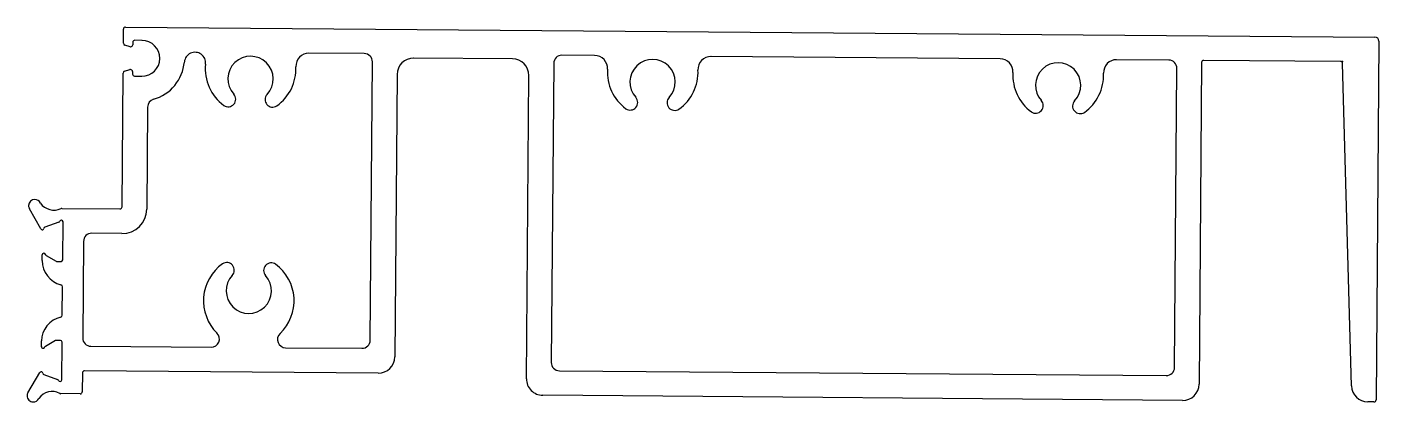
# Model space of a CAD drawing. Header units: inches. Extents: x -68 to 96, y 0 to 46.
import ezdxf

# ---------------------------------------------------------------- set-up
doc = ezdxf.new("R2010")
doc.units = ezdxf.units.IN
doc.header["$MEASUREMENT"] = 0
doc.layers.add('1', color=7, linetype='Continuous')
doc.layers.add('CLIP', color=7, linetype='Continuous')

msp = doc.modelspace()

# ---------------------------------------------------------------- linework, layer by layer
at = {"layer": '1', "color": 7, "linetype": 'Continuous'}
for centre, radius, start, end in [((-53.79, 41.77), 2.18, 269.54, 89.54), ((-53.79, 41.77), 5.18, 285.8297, 354.9805), ((-47.34, 41.21), 1.29, 353.7828, 174.9805), ((-20.81, 39.79), 2, 89.54, 179.54), ((-8.81, 39.69), 2, 359.54, 89.54), ((-2.81, 41.15), 0.991, 89.54, 179.54), ((70.86, 40.56), 0.991, 359.54, 89.54), ((91.71, 41.13), 0.254, 1.5776, 89.54), ((-52.1, 35.84), 0.991, 105.8297, 179.54), ((-63.49, 23.28), 0.254, 89.54, 115.6545), ((-59.88, 19.52), 0.991, 89.54, 179.54), ((-59.98, 7.79), 0.991, 179.54, 269.54), ((-27.06, 7.53), 0.991, 269.54, 359.54), ((-60.75, 3.56), 0.249, 89.54, 179.54), ((-3.1, 4.81), 0.991, 179.54, 269.54), ((70.57, 4.22), 0.991, 269.54, 359.54), ((-63.64, 1.28), 0.249, 242.6604, 269.54), ((-61.27, 1.26), 0.249, 269.54, 359.54)]:
    msp.add_arc(centre, radius, start, end, dxfattribs=at)
at = {"layer": '1', "color": 250}
msp.add_point((91.95, 41.38), dxfattribs=at)
at = {"layer": 'CLIP', "color": 7, "linetype": 'Continuous'}
for p, q in [((-56.03, 43.61), (-56.02, 45.32)), ((-55.77, 45.57), (95.88, 44.35)), ((-55.22, 43.17), (-55.85, 43.36)), ((-54.89, 43.71), (-54.89, 43.41)), ((-53.77, 43.95), (-54.64, 43.96)), ((96.37, 43.85), (96.02, 0.27)), ((-26.79, 42.34), (-33.51, 42.39)), ((-26.07, 7.52), (-25.8, 41.33)), ((-8.8, 41.69), (-20.8, 41.79)), ((-3.8, 41.16), (-4.09, 4.82)), ((1.17, 42.11), (-2.8, 42.14)), ((50.39, 41.72), (15.3, 42)), ((70.86, 41.55), (64.52, 41.6)), ((74.85, 41.27), (74.54, 2.2)), ((91.71, 41.38), (75.11, 41.52)), ((93.04, 1.98), (91.96, 41.14)), ((-56.19, 23.73), (-56.06, 39.98)), ((-55.88, 40.22), (-55.24, 40.4)), ((-54.92, 40.15), (-54.92, 39.85)), ((-54.67, 39.6), (-53.8, 39.59)), ((-22.81, 39.8), (-23.09, 5.51)), ((-7.11, 2.85), (-6.81, 39.68)), ((71.56, 4.21), (71.85, 40.55)), ((-53.09, 35.85), (-53.19, 23.46)), ((-66.05, 21.04), (-67.44, 23.5)), ((-63.48, 23.54), (-56.44, 23.48)), ((-63.86, 21.86), (-65.55, 21.26)), ((-63.39, 17.29), (-63.36, 21.89)), ((-56.22, 20.48), (-59.88, 20.51)), ((-60.88, 19.53), (-60.97, 7.8)), ((-65.89, 17.19), (-65.89, 17.88)), ((-65.41, 17.83), (-64.2, 17.12)), ((-64.1, 17.1), (-63.59, 17.09)), ((-63.45, 10.58), (-63.42, 14.01)), ((-65.98, 6.74), (-65.97, 7.43)), ((-64.28, 7.47), (-65.5, 6.78)), ((-63.67, 7.5), (-64.18, 7.5)), ((-63.51, 2.69), (-63.47, 7.29)), ((-59.99, 6.8), (-45.38, 6.68)), ((-36.34, 6.61), (-27.07, 6.54)), ((-67.62, 1.15), (-66.19, 3.59)), ((-65.69, 3.36), (-64.01, 2.74)), ((-61, 3.56), (-61.02, 1.26)), ((-25.1, 3.52), (-60.75, 3.81)), ((-3.11, 3.82), (70.56, 3.23)), ((-61.27, 1.02), (-63.64, 1.04)), ((72.52, 0.21), (-5.12, 0.83)), ((95.77, 0.02), (95.02, 0.03))]:
    msp.add_line(p, q, dxfattribs=at)
for centre, radius, start, end in [((-55.77, 45.32), 0.25, 89.54, 179.54), ((95.87, 43.85), 0.5, 359.54, 89.54), ((-55.78, 43.6), 0.254, 179.54, 253.3957), ((-55.15, 43.42), 0.254, 253.3957, 269.54), ((-55.15, 43.42), 0.254, 269.54, 359.54), ((-54.64, 43.71), 0.25, 89.54, 179.54), ((-40.59, 40.47), 5.5, 173.7828, 233.6468), ((-40.6, 39.27), 2.75, 316.8587, 222.2213), ((-33.52, 40.82), 1.57, 89.54, 182.7828), ((-26.8, 41.34), 1, 359.54, 89.54), ((1.16, 40.54), 1.57, 356.2972, 89.54), ((8.21, 38.88), 2.75, 316.8587, 222.2213), ((15.28, 40.42), 1.57, 89.54, 182.7828), ((50.38, 40.14), 1.57, 356.2972, 89.54), ((57.43, 38.48), 2.75, 316.8587, 222.2213), ((64.51, 40.03), 1.57, 89.54, 182.7828), ((75.1, 41.27), 0.25, 89.54, 179.54), ((-55.81, 39.98), 0.254, 105.6843, 179.54), ((-55.17, 40.15), 0.254, 89.54, 105.6843), ((-55.17, 40.15), 0.254, 359.54, 89.54), ((-54.67, 39.85), 0.25, 179.54, 269.54), ((-40.59, 40.47), 5.5, 305.4332, 2.7828), ((8.22, 40.08), 5.5, 176.2972, 233.6468), ((8.22, 40.08), 5.5, 305.4332, 2.7828), ((57.44, 39.68), 5.5, 176.2972, 233.6468), ((57.44, 39.68), 5.5, 305.4332, 2.7828), ((-43.32, 36.8), 0.926, 235.4328, 41.956), ((-37.91, 36.76), 0.926, 137.124, 303.6472), ((5.48, 36.41), 0.926, 235.4328, 41.956), ((10.89, 36.37), 0.926, 137.124, 303.6472), ((54.7, 36.02), 0.926, 235.4328, 41.956), ((60.11, 35.97), 0.926, 137.124, 303.6472), ((-66.79, 23.87), 0.75, 89.54, 179.54), ((-66.79, 23.87), 0.75, 24.515, 89.54), ((-66.79, 23.87), 0.75, 179.54, 209.54), ((-64.46, 25.32), 2, 214.6525, 295.6545), ((-56.44, 23.73), 0.25, 269.54, 359.54), ((-56.19, 23.48), 3, 269.54, 359.54), ((-63.93, 22.05), 0.203, 289.54, 337.1928), ((-63.56, 21.89), 0.2, 89.54, 157.1928), ((-63.56, 21.89), 0.2, 359.54, 89.54), ((-65.88, 21.14), 0.2, 209.54, 269.54), ((-65.88, 21.14), 0.2, 269.54, 289.54), ((-65.88, 21.14), 0.2, 289.54, 349.2771), ((-65.48, 21.07), 0.203, 109.54, 169.2771), ((-65.69, 17.88), 0.2, 89.54, 179.54), ((-65.69, 17.88), 0.2, 18.3025, 89.54), ((-62.89, 17.17), 3, 179.5401, 256.1976), ((-65.31, 18.01), 0.203, 198.3025, 239.54), ((-64.1, 17.3), 0.203, 239.54, 269.54), ((-63.59, 17.29), 0.2, 269.54, 359.54), ((-40.81, 12.32), 5.5, 125.4332, 225.492), ((-43.49, 16.03), 0.926, 317.124, 123.6472), ((-38.08, 15.99), 0.926, 55.4328, 221.956), ((-40.81, 12.32), 5.5, 313.588, 53.6468), ((-40.8, 13.52), 2.75, 136.8587, 42.2213), ((-63.67, 14.01), 0.25, 359.54, 76.1975), ((-62.97, 7.41), 3, 102.8824, 179.5399), ((-63.7, 10.58), 0.25, 282.8824, 359.54), ((-45.37, 7.68), 1, 269.54, 45.492), ((-36.33, 7.61), 1, 133.588, 269.54), ((-65.78, 6.74), 0.2, 179.54, 269.54), ((-65.78, 6.74), 0.2, 269.54, 299.54), ((-65.78, 6.74), 0.2, 299.54, 340.7775), ((-65.4, 6.61), 0.203, 119.54, 160.7775), ((-64.18, 7.3), 0.203, 89.54, 119.54), ((-63.67, 7.3), 0.2, 359.54, 89.54), ((-25.09, 5.52), 2, 269.54, 359.54), ((-66.02, 3.48), 0.2, 89.54, 149.54), ((-66.02, 3.48), 0.2, 69.54, 89.54), ((-66.02, 3.48), 0.2, 9.8029, 69.54), ((-65.62, 3.55), 0.203, 189.8029, 249.54), ((-64.08, 2.55), 0.203, 21.8872, 69.54), ((-63.71, 2.7), 0.2, 201.8872, 269.54), ((-63.71, 2.7), 0.2, 269.54, 359.54), ((-5.11, 2.83), 2, 179.54, 269.54), ((72.54, 2.21), 2, 269.54, 359.54), ((95.04, 2.03), 2, 181.5776, 269.54), ((-66.98, 0.77), 0.75, 149.54, 179.54), ((-66.98, 0.77), 0.75, 179.54, 269.54), ((-66.98, 0.77), 0.75, 269.54, 334.565), ((-64.67, -0.71), 2, 62.6604, 144.4275), ((95.77, 0.27), 0.25, 269.54, 359.54)]:
    msp.add_arc(centre, radius, start, end, dxfattribs=at)

doc.saveas('drawing.dxf')
